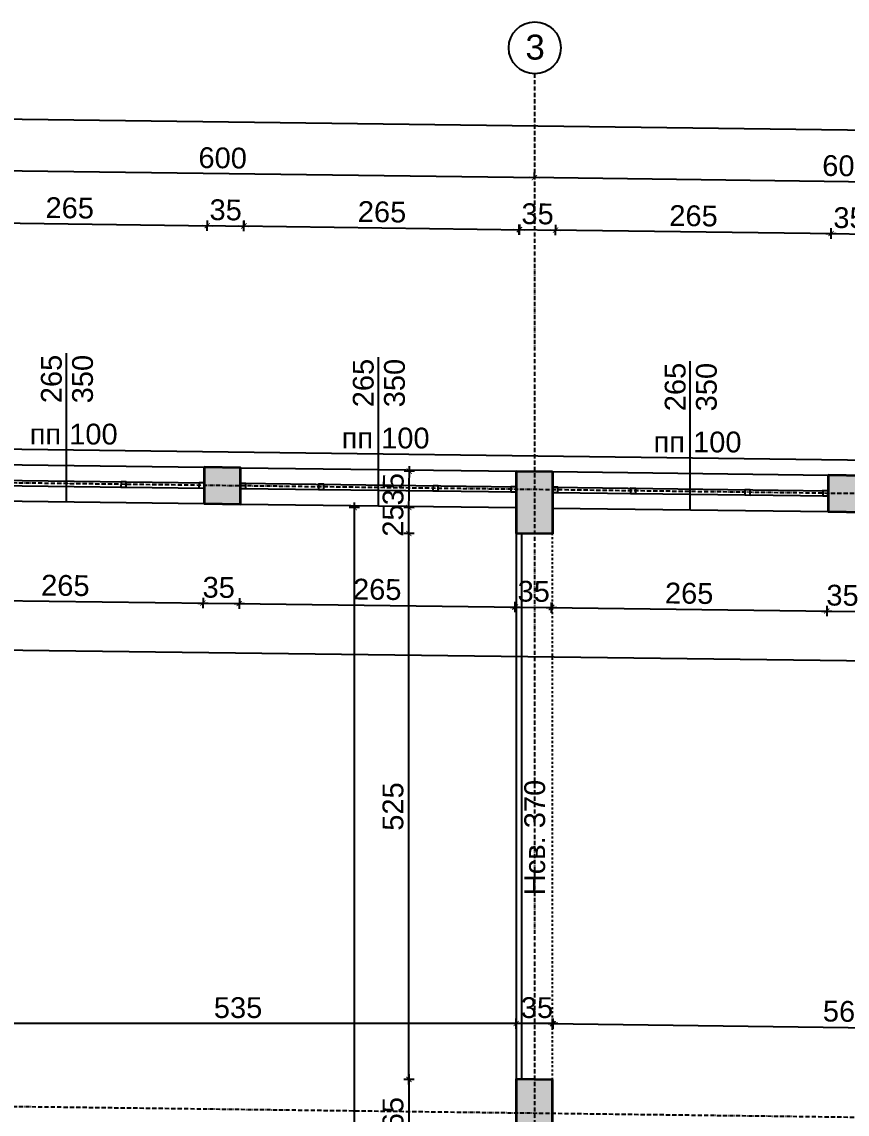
# Model space of a CAD drawing. Header units: inches. Extents: x -72385 to 39588, y -6525 to 66685.
# Drawn here: x -51278 to -50484, y 9490 to 10541 of the extents above; entities that cross this region are included whole.
import ezdxf

# ---------------------------------------------------------------- set-up
doc = ezdxf.new("R2010")
doc.units = ezdxf.units.IN
doc.header["$MEASUREMENT"] = 0
doc.linetypes.add('DashDot', pattern=[0.6, 0.4, -0.1, 0, -0.1])
doc.linetypes.add('Hidden', pattern=[0.4, 0.2, -0.2])
for name, color, linetype, lineweight in [('Изгледни линии', 253, 'Continuous', 25), ('Надписи Hсв', 252, 'Continuous', 25), ('Надписи коти външни', 252, 'Continuous', 25), ('Надписи коти вътрешни', 252, 'Continuous', 25), ('Надписи Оси', 252, 'Continuous', 25), ('Надписи прозорци', 252, 'Continuous', 25), ('Оси', 252, 'DashDot', 25), ('Прозорци', 251, 'Continuous', 25), ('Пунктир', 253, 'Hidden', 25), ('Разрезни линии', 7, 'Continuous', 35), ('Щрих стени', 254, 'Continuous', 25)]:
    doc.layers.add(name, color=color, linetype=linetype, lineweight=lineweight)
doc.styles.add('Arial Regular', font='arial.ttf')
doc.styles.get("Standard").update_dxf_attribs({"font": 'arial.ttf'})
doc.dimstyles.new('Annotative', dxfattribs={"dimscale": 0, "dimtxt": 20, "dimasz": 5, "dimexe": 5, "dimexo": 5, "dimgap": 5, "dimtad": 1, "dimdec": 0, "dimzin": 0, "dimdsep": 46, "dimtxsty": 'Standard', "dimblk": 'ARCHTICK', "dimcen": 5, "dimdle": 5, "dimadec": 0, "dimazin": 0, "dimtfac": 1, "dimtdec": 0, "dimtofl": 0, "dimtmove": 0, "dimatfit": 3, "dimldrblk": 'ARCHTICK', "dimfxl": 5, "dimfxlon": 1, "dimtolj": 1, "dimtzin": 0, "dimarcsym": 1})

# ---------------------------------------------------------------- blocks, each defined once
blk = doc.blocks.new('_ArchTick')
at = {"color": 0, "linetype": 'ByBlock', "const_width": 0.15}
blk.add_lwpolyline([(-0.5, -0.5), (0.5, 0.5)], dxfattribs=at)
blk = doc.blocks.new('*D651')
at = {"layer": 'Defpoints', "color": 0, "ltscale": 50, "transparency": 16777216}
for p in [(-50802.3, 9523.1), (-50905.5, 9458.1), (-50802.3, 9458.1)]:
    blk.add_point(p, dxfattribs=at)
at = {"layer": 'Надписи коти вътрешни', "color": 0, "lineweight": -2, "ltscale": 50, "transparency": 16777216}
for p, q in [((-50900.5, 9523.1), (-50910.5, 9523.1)), ((-50905.5, 9528.1), (-50905.5, 9453.1)), ((-50900.5, 9458.1), (-50910.5, 9458.1))]:
    blk.add_line(p, q, dxfattribs=at)
at = {"layer": 'Надписи коти вътрешни', "color": 0, "lineweight": -2, "ltscale": 50, "transparency": 16777216, "xscale": 5, "yscale": 5, "zscale": 5}
for p, rotation in [((-50905.5, 9523.1), 90), ((-50905.5, 9458.1), 270)]:
    blk.add_blockref('_ArchTick', p, dxfattribs=dict(at, rotation=rotation))
at = {"layer": 'Надписи коти вътрешни', "color": 0, "ltscale": 50, "transparency": 16777216, "insert": (-50920.7, 9490.6), "char_height": 20, "attachment_point": 5, "rotation": 90}
blk.add_mtext('\\A1;65', dxfattribs=at)
blk = doc.blocks.new('*D652')
at = {"layer": 'Defpoints', "color": 0, "ltscale": 50, "transparency": 16777216}
for p in [(-50905.5, 10048.2), (-50802.3, 10048.2), (-50802.3, 9523.1)]:
    blk.add_point(p, dxfattribs=at)
at = {"layer": 'Надписи коти вътрешни', "color": 0, "lineweight": -2, "ltscale": 50, "transparency": 16777216}
for p, q in [((-50900.5, 10048.2), (-50910.5, 10048.2)), ((-50905.5, 9518.1), (-50905.5, 10053.2)), ((-50900.5, 9523.1), (-50910.5, 9523.1))]:
    blk.add_line(p, q, dxfattribs=at)
at = {"layer": 'Надписи коти вътрешни', "color": 0, "lineweight": -2, "ltscale": 50, "transparency": 16777216, "xscale": 5, "yscale": 5, "zscale": 5}
for p, rotation in [((-50905.5, 10048.2), 90), ((-50905.5, 9523.1), 270)]:
    blk.add_blockref('_ArchTick', p, dxfattribs=dict(at, rotation=rotation))
at = {"layer": 'Надписи коти вътрешни', "color": 0, "ltscale": 50, "transparency": 16777216, "insert": (-50920.7, 9785.6), "char_height": 20, "attachment_point": 5, "rotation": 90}
blk.add_mtext('\\A1;525', dxfattribs=at)
blk = doc.blocks.new('*D653')
at = {"layer": 'Defpoints', "color": 0, "ltscale": 50, "transparency": 16777216}
for p in [(-50905.5, 10073.2), (-50802.3, 10073.2), (-50802.3, 10048.2)]:
    blk.add_point(p, dxfattribs=at)
at = {"layer": 'Надписи коти вътрешни', "color": 0, "lineweight": -2, "ltscale": 50, "transparency": 16777216}
for p, q in [((-50905.5, 10043.2), (-50905.5, 10078.2)), ((-50900.5, 10073.2), (-50910.5, 10073.2)), ((-50900.5, 10048.2), (-50910.5, 10048.2))]:
    blk.add_line(p, q, dxfattribs=at)
at = {"layer": 'Надписи коти вътрешни', "color": 0, "lineweight": -2, "ltscale": 50, "transparency": 16777216, "xscale": 5, "yscale": 5, "zscale": 5}
for p, rotation in [((-50905.5, 10073.2), 90), ((-50905.5, 10048.2), 270)]:
    blk.add_blockref('_ArchTick', p, dxfattribs=dict(at, rotation=rotation))
at = {"layer": 'Надписи коти вътрешни', "color": 0, "ltscale": 50, "transparency": 16777216, "insert": (-50920.7, 10060.7), "char_height": 20, "attachment_point": 5, "rotation": 90}
blk.add_mtext('\\A1;25', dxfattribs=at)
blk = doc.blocks.new('*D609')
at = {"layer": 'Defpoints', "color": 0, "ltscale": 50, "transparency": 16777216}
for p in [(-51367.3, 10080.4), (-47202.3, 10027.4), (-47204.2, 9884.3)]:
    blk.add_point(p, dxfattribs=at)
at = {"layer": 'Надписи коти вътрешни', "color": 0, "lineweight": -2, "ltscale": 50, "transparency": 16777216}
for p, q in [((-51369.1, 9942.3), (-51369.2, 9932.3)), ((-51374.2, 9937.4), (-47199.2, 9884.2)), ((-47204.1, 9889.3), (-47204.2, 9879.3))]:
    blk.add_line(p, q, dxfattribs=at)
at = {"layer": 'Надписи коти вътрешни', "color": 0, "lineweight": -2, "ltscale": 50, "transparency": 16777216, "xscale": 5, "yscale": 5, "zscale": 5}
for p, rotation in [((-51369.2, 9937.3), 179.2706286525473), ((-47204.2, 9884.3), 359.2706286525473)]:
    blk.add_blockref('_ArchTick', p, dxfattribs=dict(at, rotation=rotation))
at = {"layer": 'Надписи коти вътрешни', "color": 0, "ltscale": 50, "transparency": 16777216, "insert": (-49286.5, 9926), "char_height": 20, "attachment_point": 5, "rotation": 359.2706}
blk.add_mtext('\\A1;4165', dxfattribs=at)
blk = doc.blocks.new('*D610')
at = {"layer": 'Defpoints', "color": 0, "ltscale": 50, "transparency": 16777216}
for p in [(-51367.3, 10080.4), (-51102.3, 10077), (-51103.6, 9981.3)]:
    blk.add_point(p, dxfattribs=at)
at = {"layer": 'Надписи коти вътрешни', "color": 0, "lineweight": -2, "ltscale": 50, "transparency": 16777216}
for p, q in [((-51373.6, 9984.7), (-51098.6, 9981.2)), ((-51368.5, 9989.7), (-51368.6, 9979.7)), ((-51103.5, 9986.3), (-51103.6, 9976.3))]:
    blk.add_line(p, q, dxfattribs=at)
at = {"layer": 'Надписи коти вътрешни', "color": 0, "lineweight": -2, "ltscale": 50, "transparency": 16777216, "xscale": 5, "yscale": 5, "zscale": 5}
for p, rotation in [((-51368.6, 9984.7), 179.270628652547), ((-51103.6, 9981.3), 359.270628652547)]:
    blk.add_blockref('_ArchTick', p, dxfattribs=dict(at, rotation=rotation))
at = {"layer": 'Надписи коти вътрешни', "color": 0, "ltscale": 50, "transparency": 16777216, "insert": (-51235.9, 9998.2), "char_height": 20, "attachment_point": 5, "rotation": 359.2706}
blk.add_mtext('\\A1;265', dxfattribs=at)
blk = doc.blocks.new('*D611')
at = {"layer": 'Defpoints', "color": 0, "ltscale": 50, "transparency": 16777216}
for p in [(-51102.3, 10077), (-51067.3, 10076.6), (-51068.6, 9980.9)]:
    blk.add_point(p, dxfattribs=at)
at = {"layer": 'Надписи коти вътрешни', "color": 0, "lineweight": -2, "ltscale": 50, "transparency": 16777216}
for p, q in [((-51103.5, 9986.3), (-51103.6, 9976.3)), ((-51068.5, 9985.9), (-51068.6, 9975.9)), ((-51108.6, 9981.4), (-51063.6, 9980.8))]:
    blk.add_line(p, q, dxfattribs=at)
at = {"layer": 'Надписи коти вътрешни', "color": 0, "lineweight": -2, "ltscale": 50, "transparency": 16777216, "xscale": 5, "yscale": 5, "zscale": 5}
for p, rotation in [((-51103.6, 9981.3), 179.2706286525581), ((-51068.6, 9980.9), 359.2706286525582)]:
    blk.add_blockref('_ArchTick', p, dxfattribs=dict(at, rotation=rotation))
at = {"layer": 'Надписи коти вътрешни', "color": 0, "ltscale": 50, "transparency": 16777216, "insert": (-51088.4, 9996.3), "char_height": 20, "attachment_point": 5, "rotation": 359.2706}
blk.add_mtext('\\A1;35', dxfattribs=at)
blk = doc.blocks.new('*D612')
at = {"layer": 'Defpoints', "color": 0, "ltscale": 50, "transparency": 16777216}
for p in [(-51067.3, 10076.6), (-50802.3, 10073.2), (-50803.6, 9977.5)]:
    blk.add_point(p, dxfattribs=at)
at = {"layer": 'Надписи коти вътрешни', "color": 0, "lineweight": -2, "ltscale": 50, "transparency": 16777216}
for p, q in [((-51068.5, 9985.9), (-51068.6, 9975.9)), ((-51073.6, 9980.9), (-50798.6, 9977.4)), ((-50803.5, 9982.5), (-50803.6, 9972.5))]:
    blk.add_line(p, q, dxfattribs=at)
at = {"layer": 'Надписи коти вътрешни', "color": 0, "lineweight": -2, "ltscale": 50, "transparency": 16777216, "xscale": 5, "yscale": 5, "zscale": 5}
for p, rotation in [((-51068.6, 9980.9), 179.270628652547), ((-50803.6, 9977.5), 359.270628652547)]:
    blk.add_blockref('_ArchTick', p, dxfattribs=dict(at, rotation=rotation))
at = {"layer": 'Надписи коти вътрешни', "color": 0, "ltscale": 50, "transparency": 16777216, "insert": (-50935.9, 9994.4), "char_height": 20, "attachment_point": 5, "rotation": 359.2706}
blk.add_mtext('\\A1;265', dxfattribs=at)
blk = doc.blocks.new('*D613')
at = {"layer": 'Defpoints', "color": 0, "ltscale": 50, "transparency": 16777216}
for p in [(-50802.3, 10038.2), (-50767.3, 10037.8), (-50768.1, 9977)]:
    blk.add_point(p, dxfattribs=at)
at = {"layer": 'Надписи коти вътрешни', "color": 0, "lineweight": -2, "ltscale": 50, "transparency": 16777216}
for p, q in [((-50808.1, 9977.5), (-50763.1, 9977)), ((-50803, 9982.5), (-50803.2, 9972.5)), ((-50768, 9982), (-50768.2, 9972))]:
    blk.add_line(p, q, dxfattribs=at)
at = {"layer": 'Надписи коти вътрешни', "color": 0, "lineweight": -2, "ltscale": 50, "transparency": 16777216, "xscale": 5, "yscale": 5, "zscale": 5}
for p, rotation in [((-50803.1, 9977.5), 179.2706286525403), ((-50768.1, 9977), 359.2706286525403)]:
    blk.add_blockref('_ArchTick', p, dxfattribs=dict(at, rotation=rotation))
at = {"layer": 'Надписи коти вътрешни', "color": 0, "ltscale": 50, "transparency": 16777216, "insert": (-50785.4, 9992.5), "char_height": 20, "attachment_point": 5, "rotation": 359.2706}
blk.add_mtext('\\A1;35', dxfattribs=at)
blk = doc.blocks.new('*D614')
at = {"layer": 'Defpoints', "color": 0, "ltscale": 50, "transparency": 16777216}
for p in [(-50767.3, 10072.8), (-50502.3, 10069.4), (-50503.6, 9973.7)]:
    blk.add_point(p, dxfattribs=at)
at = {"layer": 'Надписи коти вътрешни', "color": 0, "lineweight": -2, "ltscale": 50, "transparency": 16777216}
for p, q in [((-50773.6, 9977.1), (-50498.6, 9973.6)), ((-50768.5, 9982), (-50768.6, 9972)), ((-50503.5, 9978.7), (-50503.6, 9968.7))]:
    blk.add_line(p, q, dxfattribs=at)
at = {"layer": 'Надписи коти вътрешни', "color": 0, "lineweight": -2, "ltscale": 50, "transparency": 16777216, "xscale": 5, "yscale": 5, "zscale": 5}
for p, rotation in [((-50768.6, 9977), 179.270628652547), ((-50503.6, 9973.7), 359.270628652547)]:
    blk.add_blockref('_ArchTick', p, dxfattribs=dict(at, rotation=rotation))
at = {"layer": 'Надписи коти вътрешни', "color": 0, "ltscale": 50, "transparency": 16777216, "insert": (-50635.9, 9990.6), "char_height": 20, "attachment_point": 5, "rotation": 359.2706}
blk.add_mtext('\\A1;265', dxfattribs=at)
blk = doc.blocks.new('*D615')
at = {"layer": 'Defpoints', "color": 0, "ltscale": 50, "transparency": 16777216}
for p in [(-50502.3, 10069.4), (-50467.3, 10068.9), (-50468.6, 9973.2)]:
    blk.add_point(p, dxfattribs=at)
at = {"layer": 'Надписи коти вътрешни', "color": 0, "lineweight": -2, "ltscale": 50, "transparency": 16777216}
for p, q in [((-50508.6, 9973.7), (-50463.6, 9973.2)), ((-50503.5, 9978.7), (-50503.6, 9968.7)), ((-50468.5, 9978.2), (-50468.6, 9968.2))]:
    blk.add_line(p, q, dxfattribs=at)
at = {"layer": 'Надписи коти вътрешни', "color": 0, "lineweight": -2, "ltscale": 50, "transparency": 16777216, "xscale": 5, "yscale": 5, "zscale": 5}
for p, rotation in [((-50503.6, 9973.7), 179.2706286525581), ((-50468.6, 9973.2), 359.2706286525582)]:
    blk.add_blockref('_ArchTick', p, dxfattribs=dict(at, rotation=rotation))
at = {"layer": 'Надписи коти вътрешни', "color": 0, "ltscale": 50, "transparency": 16777216, "insert": (-50488.4, 9988.7), "char_height": 20, "attachment_point": 5, "rotation": 359.2706}
blk.add_mtext('\\A1;35', dxfattribs=at)
blk = doc.blocks.new('*D643')
at = {"layer": 'Defpoints', "color": 0, "ltscale": 50, "transparency": 16777216}
for p in [(-50802.3, 10073.2), (-50958, 8308.1), (-50802.3, 8308.1)]:
    blk.add_point(p, dxfattribs=at)
at = {"layer": 'Надписи коти вътрешни', "color": 0, "lineweight": -2, "ltscale": 50, "transparency": 16777216}
for p, q in [((-50958, 10078.2), (-50958, 8303.1)), ((-50953, 10073.2), (-50963, 10073.2)), ((-50953, 8308.1), (-50963, 8308.1))]:
    blk.add_line(p, q, dxfattribs=at)
at = {"layer": 'Надписи коти вътрешни', "color": 0, "lineweight": -2, "ltscale": 50, "transparency": 16777216, "xscale": 5, "yscale": 5, "zscale": 5}
for p, rotation in [((-50958, 10073.2), 90), ((-50958, 8308.1), 270)]:
    blk.add_blockref('_ArchTick', p, dxfattribs=dict(at, rotation=rotation))
at = {"layer": 'Надписи коти вътрешни', "color": 0, "ltscale": 50, "transparency": 16777216, "insert": (-50973.2, 9190.6), "char_height": 20, "attachment_point": 5, "rotation": 90}
blk.add_mtext('\\A1;1765', dxfattribs=at)
blk = doc.blocks.new('*D745')
at = {"layer": 'Defpoints', "color": 0, "ltscale": 50, "transparency": 16777216}
for p in [(-50201.6, 9569.6), (-50767.3, 9522.7), (-50202.3, 9515.5)]:
    blk.add_point(p, dxfattribs=at)
at = {"layer": 'Надписи коти вътрешни', "color": 0, "lineweight": -2, "ltscale": 50, "transparency": 16777216}
for p, q in [((-50771.6, 9576.8), (-50196.6, 9569.5)), ((-50766.7, 9571.7), (-50766.6, 9581.7)), ((-50201.7, 9564.6), (-50201.6, 9574.6))]:
    blk.add_line(p, q, dxfattribs=at)
at = {"layer": 'Надписи коти вътрешни', "color": 0, "lineweight": -2, "ltscale": 50, "transparency": 16777216, "xscale": 5, "yscale": 5, "zscale": 5}
for p, rotation in [((-50766.6, 9576.7), 179.2706286525477), ((-50201.6, 9569.6), 359.2706286525477)]:
    blk.add_blockref('_ArchTick', p, dxfattribs=dict(at, rotation=rotation))
at = {"layer": 'Надписи коти вътрешни', "color": 0, "ltscale": 50, "transparency": 16777216, "insert": (-50484, 9588.4), "char_height": 20, "attachment_point": 5, "rotation": 359.2706}
blk.add_mtext('\\A1;565', dxfattribs=at)
blk = doc.blocks.new('*D749')
at = {"layer": 'Defpoints', "color": 0, "ltscale": 50, "transparency": 16777216}
for p in [(-50802.3, 9576.8), (-50802.3, 9523.2), (-50767.3, 9522.7)]:
    blk.add_point(p, dxfattribs=at)
at = {"layer": 'Надписи коти вътрешни', "color": 0, "lineweight": -2, "ltscale": 50, "transparency": 16777216}
for p, q in [((-50762.3, 9576.8), (-50807.3, 9576.8)), ((-50802.3, 9571.8), (-50802.3, 9581.8)), ((-50767.3, 9571.8), (-50767.3, 9581.8))]:
    blk.add_line(p, q, dxfattribs=at)
at = {"layer": 'Надписи коти вътрешни', "color": 0, "lineweight": -2, "ltscale": 50, "transparency": 16777216, "xscale": 5, "yscale": 5, "zscale": 5, "rotation": 180}
blk.add_blockref('_ArchTick', (-50802.3, 9576.8), dxfattribs=at)
at = {"layer": 'Надписи коти вътрешни', "color": 0, "lineweight": -2, "ltscale": 50, "transparency": 16777216, "xscale": 5, "yscale": 5, "zscale": 5}
blk.add_blockref('_ArchTick', (-50767.3, 9576.8), dxfattribs=at)
at = {"layer": 'Надписи коти вътрешни', "color": 0, "ltscale": 50, "transparency": 16777216, "insert": (-50782.3, 9592), "char_height": 20, "attachment_point": 5}
blk.add_mtext('\\A1;35', dxfattribs=at)
blk = doc.blocks.new('*D4464')
at = {"layer": 'Defpoints', "color": 0, "ltscale": 50, "transparency": 16777216}
for p in [(-51337.3, 9576.8), (-51337.3, 9523.2), (-50802.3, 9523.2)]:
    blk.add_point(p, dxfattribs=at)
at = {"layer": 'Надписи коти вътрешни', "color": 0, "lineweight": -2, "ltscale": 50, "transparency": 16777216}
for p, q in [((-50797.3, 9576.8), (-51342.3, 9576.8)), ((-51337.3, 9571.8), (-51337.3, 9581.8)), ((-50802.3, 9571.8), (-50802.3, 9581.8))]:
    blk.add_line(p, q, dxfattribs=at)
at = {"layer": 'Надписи коти вътрешни', "color": 0, "lineweight": -2, "ltscale": 50, "transparency": 16777216, "xscale": 5, "yscale": 5, "zscale": 5, "rotation": 180}
blk.add_blockref('_ArchTick', (-51337.3, 9576.8), dxfattribs=at)
at = {"layer": 'Надписи коти вътрешни', "color": 0, "lineweight": -2, "ltscale": 50, "transparency": 16777216, "xscale": 5, "yscale": 5, "zscale": 5}
blk.add_blockref('_ArchTick', (-50802.3, 9576.8), dxfattribs=at)
at = {"layer": 'Надписи коти вътрешни', "color": 0, "ltscale": 50, "transparency": 16777216, "insert": (-51069.8, 9592), "char_height": 20, "attachment_point": 5}
blk.add_mtext('\\A1;535', dxfattribs=at)
blk = doc.blocks.new('*D6148')
at = {"layer": 'Defpoints', "color": 0, "ltscale": 50, "transparency": 16777216}
for p in [(-51099.4, 10344.5), (-51367.3, 10115.4), (-51102.3, 10112)]:
    blk.add_point(p, dxfattribs=at)
at = {"layer": 'Надписи коти външни', "color": 0, "lineweight": -2, "ltscale": 50, "transparency": 16777216}
for p, q in [((-51364.4, 10342.9), (-51364.3, 10352.9)), ((-51369.4, 10347.9), (-51094.4, 10344.4)), ((-51099.4, 10339.5), (-51099.3, 10349.5))]:
    blk.add_line(p, q, dxfattribs=at)
at = {"layer": 'Надписи коти външни', "color": 0, "lineweight": -2, "ltscale": 50, "transparency": 16777216, "xscale": 5, "yscale": 5, "zscale": 5}
for p, rotation in [((-51364.4, 10347.9), 179.270628652547), ((-51099.4, 10344.5), 359.270628652547)]:
    blk.add_blockref('_ArchTick', p, dxfattribs=dict(at, rotation=rotation))
at = {"layer": 'Надписи коти външни', "color": 0, "ltscale": 50, "transparency": 16777216, "insert": (-51231.7, 10361.4), "char_height": 20, "attachment_point": 5, "rotation": 359.2706}
blk.add_mtext('\\A1;265', dxfattribs=at)
blk = doc.blocks.new('*D6131')
at = {"layer": 'Defpoints', "color": 0, "ltscale": 50, "transparency": 16777216}
for p in [(-50799, 10340.5), (-51067.3, 10112), (-50802.3, 10108.2)]:
    blk.add_point(p, dxfattribs=at)
at = {"layer": 'Надписи коти външни', "color": 0, "lineweight": -2, "ltscale": 50, "transparency": 16777216}
for p, q in [((-51069, 10344.4), (-50794, 10340.4)), ((-51064.1, 10339.3), (-51063.9, 10349.3)), ((-50799.1, 10335.5), (-50798.9, 10345.5))]:
    blk.add_line(p, q, dxfattribs=at)
at = {"layer": 'Надписи коти външни', "color": 0, "lineweight": -2, "ltscale": 50, "transparency": 16777216, "xscale": 5, "yscale": 5, "zscale": 5}
for p, rotation in [((-51064, 10344.3), 179.1743091467499), ((-50799, 10340.5), 359.1743091467499)]:
    blk.add_blockref('_ArchTick', p, dxfattribs=dict(at, rotation=rotation))
at = {"layer": 'Надписи коти външни', "color": 0, "ltscale": 50, "transparency": 16777216, "insert": (-50931.3, 10357.6), "char_height": 20, "attachment_point": 5, "rotation": 359.1743}
blk.add_mtext('\\A1;265', dxfattribs=at)
blk = doc.blocks.new('*D6132')
at = {"layer": 'Defpoints', "color": 0, "ltscale": 50, "transparency": 16777216}
for p in [(-51064.4, 10344.1), (-51102.3, 10112), (-51067.3, 10111.6)]:
    blk.add_point(p, dxfattribs=at)
at = {"layer": 'Надписи коти външни', "color": 0, "lineweight": -2, "ltscale": 50, "transparency": 16777216}
for p, q in [((-51104.4, 10344.6), (-51059.4, 10344)), ((-51099.4, 10339.5), (-51099.3, 10349.5)), ((-51064.4, 10339.1), (-51064.3, 10349.1))]:
    blk.add_line(p, q, dxfattribs=at)
at = {"layer": 'Надписи коти външни', "color": 0, "lineweight": -2, "ltscale": 50, "transparency": 16777216, "xscale": 5, "yscale": 5, "zscale": 5}
for p, rotation in [((-51099.4, 10344.5), 179.2706286525522), ((-51064.4, 10344.1), 359.2706286525522)]:
    blk.add_blockref('_ArchTick', p, dxfattribs=dict(at, rotation=rotation))
at = {"layer": 'Надписи коти външни', "color": 0, "ltscale": 50, "transparency": 16777216, "insert": (-51081.7, 10359.5), "char_height": 20, "attachment_point": 5, "rotation": 359.2706}
blk.add_mtext('\\A1;35', dxfattribs=at)
blk = doc.blocks.new('*D6133')
at = {"layer": 'Defpoints', "color": 0, "ltscale": 50, "transparency": 16777216}
for p in [(-50764.4, 10340.2), (-50802.3, 10108.2), (-50767.3, 10107.8)]:
    blk.add_point(p, dxfattribs=at)
at = {"layer": 'Надписи коти външни', "color": 0, "lineweight": -2, "ltscale": 50, "transparency": 16777216}
for p, q in [((-50804.4, 10340.7), (-50759.4, 10340.2)), ((-50799.4, 10335.7), (-50799.3, 10345.7)), ((-50764.4, 10335.2), (-50764.3, 10345.2))]:
    blk.add_line(p, q, dxfattribs=at)
at = {"layer": 'Надписи коти външни', "color": 0, "lineweight": -2, "ltscale": 50, "transparency": 16777216, "xscale": 5, "yscale": 5, "zscale": 5}
for p, rotation in [((-50799.4, 10340.7), 179.2706286525463), ((-50764.4, 10340.2), 359.2706286525462)]:
    blk.add_blockref('_ArchTick', p, dxfattribs=dict(at, rotation=rotation))
at = {"layer": 'Надписи коти външни', "color": 0, "ltscale": 50, "transparency": 16777216, "insert": (-50781.7, 10355.7), "char_height": 20, "attachment_point": 5, "rotation": 359.2706}
blk.add_mtext('\\A1;35', dxfattribs=at)
blk = doc.blocks.new('*D6134')
at = {"layer": 'Defpoints', "color": 0, "ltscale": 50, "transparency": 16777216}
for p in [(-50499.4, 10336.9), (-50767.3, 10107.8), (-50502.3, 10104.4)]:
    blk.add_point(p, dxfattribs=at)
at = {"layer": 'Надписи коти външни', "color": 0, "lineweight": -2, "ltscale": 50, "transparency": 16777216}
for p, q in [((-50764.4, 10335.2), (-50764.3, 10345.2)), ((-50499.4, 10331.9), (-50499.3, 10341.9)), ((-50769.4, 10340.3), (-50494.4, 10336.8))]:
    blk.add_line(p, q, dxfattribs=at)
at = {"layer": 'Надписи коти външни', "color": 0, "lineweight": -2, "ltscale": 50, "transparency": 16777216, "xscale": 5, "yscale": 5, "zscale": 5}
for p, rotation in [((-50764.4, 10340.2), 179.270628652547), ((-50499.4, 10336.9), 359.270628652547)]:
    blk.add_blockref('_ArchTick', p, dxfattribs=dict(at, rotation=rotation))
at = {"layer": 'Надписи коти външни', "color": 0, "ltscale": 50, "transparency": 16777216, "insert": (-50631.7, 10353.8), "char_height": 20, "attachment_point": 5, "rotation": 359.2706}
blk.add_mtext('\\A1;265', dxfattribs=at)
blk = doc.blocks.new('*D6135')
at = {"layer": 'Defpoints', "color": 0, "ltscale": 50, "transparency": 16777216}
for p in [(-50464.4, 10336.4), (-50502.3, 10104.4), (-50467.3, 10103.9)]:
    blk.add_point(p, dxfattribs=at)
at = {"layer": 'Надписи коти външни', "color": 0, "lineweight": -2, "ltscale": 50, "transparency": 16777216}
for p, q in [((-50499.4, 10331.9), (-50499.3, 10341.9)), ((-50464.4, 10331.4), (-50464.3, 10341.4)), ((-50504.4, 10336.9), (-50459.4, 10336.4))]:
    blk.add_line(p, q, dxfattribs=at)
at = {"layer": 'Надписи коти външни', "color": 0, "lineweight": -2, "ltscale": 50, "transparency": 16777216, "xscale": 5, "yscale": 5, "zscale": 5}
for p, rotation in [((-50499.4, 10336.9), 179.2706286525403), ((-50464.4, 10336.4), 359.2706286525403)]:
    blk.add_blockref('_ArchTick', p, dxfattribs=dict(at, rotation=rotation))
at = {"layer": 'Надписи коти външни', "color": 0, "ltscale": 50, "transparency": 16777216, "insert": (-50481.7, 10351.9), "char_height": 20, "attachment_point": 5, "rotation": 359.2706}
blk.add_mtext('\\A1;35', dxfattribs=at)
blk = doc.blocks.new('*D6238')
at = {"layer": 'Defpoints', "color": 0, "ltscale": 50, "transparency": 16777216}
for p in [(-50784.8, 10390.5), (-50784.8, 10390.5), (-50184.8, 10382.9)]:
    blk.add_point(p, dxfattribs=at)
at = {"layer": 'Надписи коти външни', "color": 0, "lineweight": -2, "ltscale": 50, "transparency": 16777216}
for p, q in [((-50784.8, 10390.5), (-50784.8, 10395.5)), ((-50179.8, 10382.8), (-50789.8, 10390.6)), ((-50184.8, 10382.9), (-50184.8, 10387.9))]:
    blk.add_line(p, q, dxfattribs=at)
at = {"layer": 'Надписи коти външни', "color": 0, "lineweight": -2, "ltscale": 50, "transparency": 16777216, "xscale": 5, "yscale": 5, "zscale": 5}
for p, rotation in [((-50784.8, 10390.5), 179.2706286525469), ((-50184.8, 10382.9), 359.2706286525469)]:
    blk.add_blockref('_ArchTick', p, dxfattribs=dict(at, rotation=rotation))
at = {"layer": 'Надписи коти външни', "color": 0, "ltscale": 50, "transparency": 16777216, "insert": (-50484.6, 10401.9), "char_height": 20, "attachment_point": 5, "rotation": 359.2706}
blk.add_mtext('\\A1;600', dxfattribs=at)
blk = doc.blocks.new('*D6239')
at = {"layer": 'Defpoints', "color": 0, "ltscale": 50, "transparency": 16777216}
for p in [(-51384.8, 10398.1), (-51384.8, 10398.1), (-50784.8, 10390.5)]:
    blk.add_point(p, dxfattribs=at)
at = {"layer": 'Надписи коти външни', "color": 0, "lineweight": -2, "ltscale": 50, "transparency": 16777216}
for p, q in [((-50779.8, 10390.4), (-51389.8, 10398.2)), ((-51384.8, 10398.1), (-51384.8, 10403.1)), ((-50784.8, 10390.5), (-50784.8, 10395.5))]:
    blk.add_line(p, q, dxfattribs=at)
at = {"layer": 'Надписи коти външни', "color": 0, "lineweight": -2, "ltscale": 50, "transparency": 16777216, "xscale": 5, "yscale": 5, "zscale": 5}
for p, rotation in [((-51384.8, 10398.1), 179.270628652547), ((-50784.8, 10390.5), 359.2706286525469)]:
    blk.add_blockref('_ArchTick', p, dxfattribs=dict(at, rotation=rotation))
at = {"layer": 'Надписи коти външни', "color": 0, "ltscale": 50, "transparency": 16777216, "insert": (-51084.6, 10409.5), "char_height": 20, "attachment_point": 5, "rotation": 359.2706}
blk.add_mtext('\\A1;600', dxfattribs=at)
blk = doc.blocks.new('*D6241')
at = {"layer": 'Defpoints', "color": 0, "ltscale": 50, "transparency": 16777216}
for p in [(-40218.1, 10306), (-52317.3, 10127.5), (-40222.3, 9973.5)]:
    blk.add_point(p, dxfattribs=at)
at = {"layer": 'Надписи коти външни', "color": 0, "lineweight": -2, "ltscale": 50, "transparency": 16777216}
for p, q in [((-52318.1, 10460), (-40213.1, 10305.9)), ((-52313.2, 10455), (-52313, 10465)), ((-40218.2, 10301), (-40218, 10311))]:
    blk.add_line(p, q, dxfattribs=at)
at = {"layer": 'Надписи коти външни', "color": 0, "lineweight": -2, "ltscale": 50, "transparency": 16777216, "xscale": 5, "yscale": 5, "zscale": 5}
for p, rotation in [((-52313.1, 10460), 179.2706286525472), ((-40218.1, 10306), 359.2706286525473)]:
    blk.add_blockref('_ArchTick', p, dxfattribs=dict(at, rotation=rotation))
at = {"layer": 'Надписи коти външни', "color": 0, "ltscale": 50, "transparency": 16777216, "insert": (-46265.4, 10398.2), "char_height": 20, "attachment_point": 5, "rotation": 359.2706}
blk.add_mtext('\\A1;12095', dxfattribs=at)
blk = doc.blocks.new('*D7790')
at = {"layer": 'Defpoints', "color": 0, "ltscale": 10, "transparency": 16777216}
for p in [(-50905.1, 10108.2), (-50766.7, 10106.4), (-50767.1, 10071.4)]:
    blk.add_point(p, dxfattribs=at)
at = {"layer": 'Надписи коти вътрешни', "color": 0, "lineweight": -2, "ltscale": 10, "transparency": 16777216}
for p, q in [((-50905.6, 10068.2), (-50905, 10113.2)), ((-50900.1, 10108.1), (-50910.1, 10108.3)), ((-50900.5, 10073.1), (-50910.5, 10073.3))]:
    blk.add_line(p, q, dxfattribs=at)
at = {"layer": 'Надписи коти вътрешни', "color": 0, "lineweight": -2, "ltscale": 10, "transparency": 16777216, "xscale": 5, "yscale": 5, "zscale": 5}
for p, rotation in [((-50905.1, 10108.2), 89.27062865255718), ((-50905.5, 10073.2), 269.2706286525572)]:
    blk.add_blockref('_ArchTick', p, dxfattribs=dict(at, rotation=rotation))
at = {"layer": 'Надписи коти вътрешни', "color": 0, "ltscale": 10, "transparency": 16777216, "insert": (-50920.5, 10090.9), "char_height": 20, "attachment_point": 5, "rotation": 89.2706}
blk.add_mtext('\\A1;35', dxfattribs=at)

msp = doc.modelspace()

# ---------------------------------------------------------------- hatches: boundary and pattern name
at = {"layer": 'Щрих стени', "ltscale": 10}
h = msp.add_hatch(color=256, dxfattribs=at)
h.dxf.hatch_style = 1
h.paths.add_polyline_path([(-47467.3, 10065.7), (-47502.3, 10066.2), (-47502.3, 10031.2), (-47467.3, 10030.7)])
h.paths.add_polyline_path([(-47767.3, 10069.6), (-47802.3, 10070), (-47802.3, 10010), (-47767.3, 10009.6)])
h.paths.add_polyline_path([(-48067.3, 10073.4), (-48102.3, 10073.8), (-48102.3, 10038.8), (-48067.3, 10038.4)])
h.paths.add_polyline_path([(-48367.3, 10077.2), (-48402.3, 10077.6), (-48402.3, 10017.6), (-48367.3, 10017.2)])
h.paths.add_polyline_path([(-48667.3, 10081), (-48702.3, 10081.5), (-48702.3, 10046.5), (-48667.3, 10046)])
h.paths.add_polyline_path([(-48967.3, 10084.8), (-49002.3, 10085.3), (-49002.3, 10025.3), (-48967.3, 10024.8)])
h.paths.add_polyline_path([(-49267.3, 10088.7), (-49302.3, 10089.1), (-49302.3, 10054.1), (-49267.3, 10053.7)])
h.paths.add_polyline_path([(-49567.3, 10092.5), (-49602.3, 10092.9), (-49602.3, 10032.9), (-49567.3, 10032.5)])
h.paths.add_polyline_path([(-49867.3, 10096.3), (-49902.3, 10096.7), (-49902.3, 10061.7), (-49867.3, 10061.3)])
h.paths.add_polyline_path([(-50167.3, 10100.1), (-50202.3, 10100.6), (-50202.3, 10040.6), (-50167.3, 10040.1)])
h.paths.add_polyline_path([(-50467.3, 10103.9), (-50502.3, 10104.4), (-50502.3, 10069.4), (-50467.3, 10068.9)])
h.paths.add_polyline_path([(-50767.3, 10107.8), (-50802.3, 10108.2), (-50802.3, 10048.2), (-50767.3, 10047.8)])
h.paths.add_polyline_path([(-51067.3, 10111.6), (-51102.3, 10112), (-51102.3, 10077), (-51067.3, 10076.6)])
h = msp.add_hatch(color=256, dxfattribs=at)
h.dxf.hatch_style = 1
h.paths.add_polyline_path([(-50767.3, 9522.7), (-50802.3, 9523.2), (-50802.3, 9458.1), (-50767.3, 9457.7)])
h.paths.add_polyline_path([(-50167.3, 9515.1), (-50202.3, 9515.5), (-50202.3, 9450.5), (-50167.3, 9450.1)])
h.paths.add_polyline_path([(-49567.3, 9507.4), (-49602.3, 9507.9), (-49602.3, 9477.9), (-49627.3, 9478.2), (-49627.3, 9443.2), (-49602.3, 9442.9), (-49567.3, 9442.4)])
h.paths.add_polyline_path([(-48967.3, 9499.8), (-49002.3, 9500.2), (-49002.3, 9435.2), (-48967.3, 9434.8)])
h.paths.add_polyline_path([(-48367.3, 9492.2), (-48402.3, 9492.6), (-48402.3, 9427.6), (-48367.3, 9427.2)])
h.paths.add_polyline_path([(-47767.3, 9484.5), (-47802.3, 9485), (-47802.3, 9455), (-47827.3, 9455.3), (-47827.3, 9420.3), (-47802.3, 9420), (-47767.3, 9419.5)])
h.paths.add_polyline_path([(-47767.3, 8884.5), (-47802.3, 8884.9), (-47802.3, 8854.9), (-47827.3, 8855.2), (-47827.3, 8820.2), (-47802.3, 8819.9), (-47767.3, 8819.5)])
h.paths.add_polyline_path([(-48367.3, 8892.1), (-48402.3, 8892.6), (-48402.3, 8827.5), (-48367.3, 8827.1)])
h.paths.add_polyline_path([(-48967.3, 8899.7), (-49002.3, 8900.2), (-49002.3, 8835.2), (-48967.3, 8834.7)])
h.paths.add_polyline_path([(-49567.3, 8907.4), (-49602.3, 8907.8), (-49627.3, 8908.1), (-49627.3, 8873.1), (-49602.3, 8872.8), (-49602.3, 8842.8), (-49567.3, 8842.4)])
h.paths.add_polyline_path([(-50167.3, 8915), (-50202.3, 8915.5), (-50202.3, 8850.5), (-50167.3, 8850)])
h.paths.add_polyline_path([(-50767.3, 8922.7), (-50802.3, 8923.1), (-50802.3, 8858.1), (-50767.3, 8857.7)])

# ---------------------------------------------------------------- linework, layer by layer
at = {"layer": 'Изгледни линии', "ltscale": 50}
for p, q in [((-51382.3, 10130.6), (-46572.3, 10069.4)), ((-51367.3, 10115.4), (-51102.3, 10112)), ((-51067.3, 10111.6), (-50802.3, 10108.2)), ((-50767.3, 10107.8), (-50502.3, 10104.4)), ((-51367.3, 10080.4), (-51102.3, 10077)), ((-51067.3, 10076.6), (-50802.3, 10073.2)), ((-50767.3, 10072.8), (-50502.3, 10069.4)), ((-50802.3, 10048.2), (-50802.3, 9523.2)), ((-50797.3, 10048.1), (-50797.3, 9523.1))]:
    msp.add_line(p, q, dxfattribs=at)
at = {"layer": 'Надписи Оси', "ltscale": 50}
msp.add_circle((-50784.4, 10515.5), 25, dxfattribs=at)
at = {"layer": 'Надписи прозорци', "ltscale": 50}
for p, q in [((-51234.8, 10078.7), (-51234.8, 10221.9)), ((-50934.8, 10074.9), (-50934.8, 10218)), ((-50634.8, 10071.1), (-50634.8, 10214.2))]:
    msp.add_line(p, q, dxfattribs=at)
at = {"layer": 'Оси', "ltscale": 10}
for p, q in [((-50784.8, 10490.5), (-50784.8, 7890.3)), ((-39839.8, 9951.1), (-52699.8, 10114.9)), ((-39839.8, 9351.1), (-52699.8, 9514.8))]:
    msp.add_line(p, q, dxfattribs=at)
at = {"layer": 'Прозорци', "ltscale": 50}
for p, q in [((-51367.3, 10100.4), (-51102.3, 10097)), ((-51367.3, 10095.4), (-51102.3, 10092)), ((-51067.3, 10096.6), (-50802.3, 10093.2)), ((-51067.3, 10091.6), (-50802.3, 10088.2)), ((-50767.3, 10092.8), (-50502.3, 10089.4)), ((-50767.3, 10087.8), (-50502.3, 10084.4))]:
    msp.add_line(p, q, dxfattribs=at)
for points in [[(-51182.4, 10093), (-51177.4, 10093), (-51177.3, 10098), (-51182.3, 10098), (-51182.4, 10093)], [(-51107.4, 10092.1), (-51102.4, 10092), (-51102.3, 10097), (-51107.3, 10097.1), (-51107.4, 10092.1)], [(-51067.3, 10091.6), (-51062.3, 10091.5), (-51062.3, 10096.5), (-51067.3, 10096.6), (-51067.3, 10091.6)], [(-50992.3, 10090.6), (-50987.3, 10090.6), (-50987.3, 10095.6), (-50992.3, 10095.6), (-50992.3, 10090.6)], [(-50882.4, 10089.2), (-50877.4, 10089.2), (-50877.3, 10094.2), (-50882.3, 10094.2), (-50882.4, 10089.2)], [(-50807.4, 10088.3), (-50802.4, 10088.2), (-50802.3, 10093.2), (-50807.3, 10093.3), (-50807.4, 10088.3)], [(-50767.3, 10087.8), (-50762.3, 10087.7), (-50762.3, 10092.7), (-50767.3, 10092.8), (-50767.3, 10087.8)], [(-50692.3, 10086.8), (-50687.3, 10086.7), (-50687.3, 10091.7), (-50692.3, 10091.8), (-50692.3, 10086.8)], [(-50582.4, 10085.4), (-50577.4, 10085.3), (-50577.3, 10090.3), (-50582.3, 10090.4), (-50582.4, 10085.4)], [(-50507.4, 10084.5), (-50502.4, 10084.4), (-50502.3, 10089.4), (-50507.3, 10089.5), (-50507.4, 10084.5)]]:
    msp.add_lwpolyline(points, dxfattribs=at)
at = {"layer": 'Пунктир', "ltscale": 10}
msp.add_line((-50767.3, 9522.7), (-50767.3, 10047.8), dxfattribs=at)
at = {"layer": 'Разрезни линии', "ltscale": 50}
for p, q in [((-50802.3, 10108.2), (-50767.3, 10107.8)), ((-50802.3, 10108.2), (-50802.3, 10048.2)), ((-50767.3, 10107.8), (-50767.3, 10047.8)), ((-50767.3, 10047.8), (-50802.3, 10048.2))]:
    msp.add_line(p, q, dxfattribs=at)
for points in [[(-51102.3, 10112), (-51102.3, 10077), (-51067.3, 10076.6), (-51067.3, 10111.6)], [(-50502.3, 10104.4), (-50502.3, 10069.4), (-50467.3, 10068.9), (-50467.3, 10103.9)], [(-50802.3, 9458.1), (-50767.3, 9457.7), (-50767.3, 9522.7), (-50802.3, 9523.2)]]:
    msp.add_lwpolyline(points, close=True, dxfattribs=at)

# ---------------------------------------------------------------- texts
at = {"layer": 'Надписи Hсв', "ltscale": 100, "insert": (-50794.5, 9700.2), "char_height": 20, "width": 180.489, "attachment_point": 1, "rotation": 90, "style": 'Arial Regular'}
msp.add_mtext('\\pxt8;Hсв. 370', dxfattribs=at)
at = {"layer": 'Надписи Оси', "ltscale": 100, "insert": (-50797.7, 10528.2), "char_height": 24, "width": 27.213, "attachment_point": 1, "style": 'Arial Regular'}
msp.add_mtext('\\pxqc;3', dxfattribs=at)
at = {"layer": 'Надписи прозорци', "ltscale": 100, "char_height": 20, "width": 180.489, "attachment_point": 1, "rotation": 90, "style": 'Arial Regular'}
for s, insert in [('265', (-51259.4, 10173.6)), ('350', (-51229.4, 10173.5)), ('265', (-50959.4, 10169.7)), ('350', (-50929.4, 10169.7)), ('265', (-50659.4, 10165.9)), ('350', (-50629.4, 10165.8))]:
    msp.add_mtext(s, dxfattribs=dict(at, insert=insert))
at = {"layer": 'Надписи прозорци', "ltscale": 100, "char_height": 20, "width": 180.489, "attachment_point": 1, "style": 'Arial Regular'}
for insert in [(-51270.2, 10153.9), (-50970.2, 10150.1), (-50670.2, 10146.3)]:
    msp.add_mtext('пп 100', dxfattribs=dict(at, insert=insert))

# ---------------------------------------------------------------- dimensions: what is measured, and where the dimension line sits
at = {"layer": 'Надписи коти външни', "ltscale": 50}
dim = msp.add_aligned_dim(p1=(-52317.3, 10127.5), p2=(-40222.3, 9973.5), distance=332.5, text='12095', dimstyle='Annotative', override={"dimscale": 0, "dimtix": 0, "dimtofl": 0, "dimtmove": 0, "dimatfit": 3}, dxfattribs=at)
dim.commit()
dim.dimension.update_dxf_attribs({"geometry": '*D6241', "text_midpoint": (-46265.4, 10398.2)})
for p1, p2, distance, picture, middle in [((-50784.8, 10390.5), (-51384.8, 10398.1), 0, '*D6239', (-51084.6, 10409.5)), ((-50184.8, 10382.9), (-50784.8, 10390.5), 0, '*D6238', (-50484.6, 10401.9)), ((-51367.3, 10115.4), (-51102.3, 10112), 232.5, '*D6148', (-51231.7, 10361.4)), ((-51067.3, 10112), (-50802.3, 10108.2), 232.3, '*D6131', (-50931.3, 10357.6)), ((-50767.3, 10107.8), (-50502.3, 10104.4), 232.5, '*D6134', (-50631.7, 10353.8))]:
    dim = msp.add_aligned_dim(p1=p1, p2=p2, distance=distance, dimstyle='Annotative', override={"dimscale": 0, "dimtix": 0, "dimtofl": 0, "dimtmove": 0, "dimatfit": 3}, dxfattribs=at)
    dim.commit()
    dim.dimension.update_dxf_attribs({"geometry": picture, "text_midpoint": middle})
for base, p1, p2, picture, middle in [((-51064.4, 10344.1), (-51102.3, 10112), (-51067.3, 10111.6), '*D6132', (-51081.9, 10344.3)), ((-50764.4, 10340.2), (-50802.3, 10108.2), (-50767.3, 10107.8), '*D6133', (-50781.9, 10340.5)), ((-50464.4, 10336.4), (-50502.3, 10104.4), (-50467.3, 10103.9), '*D6135', (-50481.9, 10336.6))]:
    dim = msp.add_linear_dim(base=base, p1=p1, p2=p2, angle=359.2706, dimstyle='Annotative', override={"dimscale": 0, "dimtix": 0, "dimtofl": 0, "dimtmove": 0, "dimatfit": 3}, dxfattribs=at)
    dim.commit()
    dim.dimension.update_dxf_attribs({"geometry": picture, "text_midpoint": middle, "dimtype": 129})
at = {"layer": 'Надписи коти вътрешни', "ltscale": 10}
dim = msp.add_linear_dim(base=(-50905.1, 10108.2), p1=(-50767.1, 10071.4), p2=(-50766.7, 10106.4), angle=89.2706, dimstyle='Annotative', override={"dimscale": 0, "dimtix": 0, "dimtofl": 0, "dimtmove": 0, "dimatfit": 3}, dxfattribs=at)
dim.commit()
dim.dimension.update_dxf_attribs({"geometry": '*D7790', "text_midpoint": (-50905.3, 10090.7), "dimtype": 129})
at = {"layer": 'Надписи коти вътрешни', "ltscale": 50}
for p1, p2, distance, picture, middle in [((-51367.3, 10080.4), (-47202.3, 10027.4), -143.1, '*D609', (-49286.5, 9926)), ((-51367.3, 10080.4), (-51102.3, 10077), -95.7, '*D610', (-51235.9, 9998.2)), ((-51067.3, 10076.6), (-50802.3, 10073.2), -95.7, '*D612', (-50935.9, 9994.4)), ((-50767.3, 10072.8), (-50502.3, 10069.4), -95.7, '*D614', (-50635.9, 9990.6)), ((-50767.3, 9522.7), (-50202.3, 9515.5), 54, '*D745', (-50484, 9588.4))]:
    dim = msp.add_aligned_dim(p1=p1, p2=p2, distance=distance, dimstyle='Annotative', override={"dimscale": 0, "dimtix": 0, "dimtofl": 0, "dimtmove": 0, "dimatfit": 3}, dxfattribs=at)
    dim.commit()
    dim.dimension.update_dxf_attribs({"geometry": picture, "text_midpoint": middle})
for base, p1, p2, picture, middle in [((-50958, 8308.1), (-50802.3, 10073.2), (-50802.3, 8308.1), '*D643', (-50973.2, 9190.6)), ((-50905.5, 10048.2), (-50802.3, 9523.1), (-50802.3, 10048.2), '*D652', (-50920.7, 9785.6)), ((-50905.5, 9458.1), (-50802.3, 9523.1), (-50802.3, 9458.1), '*D651', (-50920.7, 9490.6))]:
    dim = msp.add_linear_dim(base=base, p1=p1, p2=p2, angle=90, dimstyle='Annotative', override={"dimscale": 0, "dimtix": 0, "dimtofl": 0, "dimtmove": 0, "dimatfit": 3}, dxfattribs=at)
    dim.commit()
    dim.dimension.update_dxf_attribs({"geometry": picture, "text_midpoint": middle})
for base, p1, p2, angle, picture, middle, dimtype in [((-50905.5, 10073.2), (-50802.3, 10048.2), (-50802.3, 10073.2), 90, '*D653', (-50905.5, 10060.7), 128), ((-51068.6, 9980.9), (-51102.3, 10077), (-51067.3, 10076.6), 359.2706, '*D611', (-51088.6, 9981.1), 129), ((-50468.6, 9973.2), (-50502.3, 10069.4), (-50467.3, 10068.9), 359.2706, '*D615', (-50488.6, 9973.5), 129), ((-50768.1, 9977), (-50802.3, 10038.2), (-50767.3, 10037.8), 359.2706, '*D613', (-50785.6, 9977.3), 129)]:
    dim = msp.add_linear_dim(base=base, p1=p1, p2=p2, angle=angle, dimstyle='Annotative', override={"dimscale": 0, "dimtix": 0, "dimtofl": 0, "dimtmove": 0, "dimatfit": 3}, dxfattribs=at)
    dim.commit()
    dim.dimension.update_dxf_attribs({"geometry": picture, "text_midpoint": middle, "dimtype": dimtype})
dim = msp.add_linear_dim(base=(-51337.3, 9576.8), p1=(-50802.3, 9523.2), p2=(-51337.3, 9523.2), dimstyle='Annotative', override={"dimscale": 0, "dimtix": 0, "dimtofl": 0, "dimtmove": 0, "dimatfit": 3}, dxfattribs=at)
dim.commit()
dim.dimension.update_dxf_attribs({"geometry": '*D4464', "text_midpoint": (-51069.8, 9592)})
dim = msp.add_linear_dim(base=(-50802.3, 9576.8), p1=(-50767.3, 9522.7), p2=(-50802.3, 9523.2), dimstyle='Annotative', override={"dimscale": 0, "dimtix": 0, "dimtofl": 0, "dimtmove": 0, "dimatfit": 3}, dxfattribs=at)
dim.commit()
dim.dimension.update_dxf_attribs({"geometry": '*D749', "text_midpoint": (-50782.3, 9576.8), "dimtype": 128})

doc.saveas('drawing.dxf')
